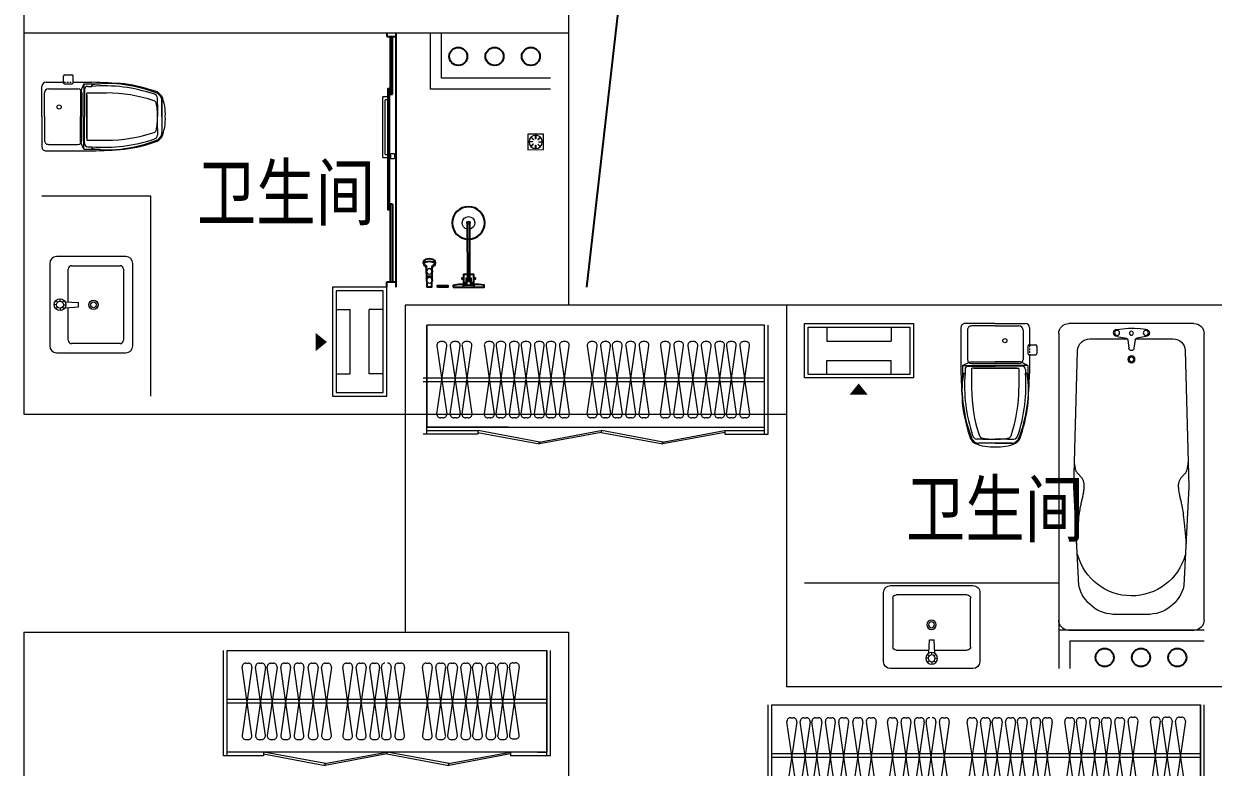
# Model space of a CAD drawing. Extents: x 5637339 to 5691045, y -448727 to -401527.
# Drawn here: x 5661523 to 5668074, y -430934 to -426841 of the extents above; entities that cross this region are included whole.
import ezdxf
from ezdxf.enums import TextEntityAlignment as Align

# ---------------------------------------------------------------- set-up
doc = ezdxf.new("R2010")
doc.units = 0
doc.linetypes.add('DOTE', pattern=[2.42, 2, -0.2, 0.02, -0.2])
doc.layers.get('0').update_dxf_attribs({"linetype": 'CONTINUOUS'})
for name, color, linetype, lineweight in [('Area', 200, 'CONTINUOUS', 9), ('DOTE', 251, 'DOTE', 0), ('PUB_HATCH', 8, 'CONTINUOUS', 9), ('WALL', 255, 'CONTINUOUS', 20), ('五金', 136, 'CONTINUOUS', 9), ('家具', 33, 'CONTINUOUS', 9), ('看线', 27, 'CONTINUOUS', 0)]:
    doc.layers.add(name, color=color, linetype=linetype, lineweight=lineweight)
for name, color, linetype in [('fd', 4, 'CONTINUOUS'), ('PUB_TEXT', 7, 'CONTINUOUS'), ('STAIR', 3, 'CONTINUOUS'), ('WINDOW', 4, 'CONTINUOUS'), ('建筑设备及配件', 6, 'CONTINUOUS')]:
    doc.layers.add(name, color=color, linetype=linetype)
doc.styles.add('DIM_FONT', font='SIMPLEX.shx', dxfattribs={"width": 0.8})
doc.styles.add('黑体', font='SIMHEI.TTF', dxfattribs={"height": 10})

# ---------------------------------------------------------------- blocks, each defined once
blk = doc.blocks.new('A$C37A63D83')
at = {"layer": '家具', "color": 8}
for p, q in [((136.4, 659.7), (322.6, 659.7)), ((229.5, 659.7), (136.4, 659.7)), ((152.1, 636.3), (127.6, 636.3)), ((162, 636.3), (152.1, 636.3)), ((162, 636.3), (229.5, 636.3)), ((297, 636.3), (229.5, 636.3)), ((297, 636.3), (306.9, 636.3)), ((306.9, 636.3), (331.4, 636.3)), ((99, 250.2), (99, 355.5)), ((360, 250.2), (360, 355.5)), ((49.5, 230.4), (49.5, 316.4)), ((54, 279), (54, 280.3)), ((63, 274.5), (58.5, 274.5)), ((63, 252.9), (63, 274.5)), ((396, 252.9), (396, 274.5)), ((396, 274.5), (400.5, 274.5)), ((49.5, 230.4), (229.5, 230.4)), ((49.5, 230.4), (90.9, 211.5)), ((76.5, 36), (76.5, 198)), ((81, 234.9), (229.5, 234.9)), ((90.9, 211.5), (229.5, 211.5)), ((99, 220.5), (229.5, 220.5)), ((229.5, 246.6), (102.6, 246.6)), ((110.7, 246.6), (229.5, 246.6)), ((229.5, 246.6), (356.4, 246.6)), ((348.3, 246.6), (229.5, 246.6)), ((378, 234.9), (229.5, 234.9)), ((409.5, 230.4), (229.5, 230.4)), ((360, 220.5), (229.5, 220.5)), ((368.1, 211.5), (229.5, 211.5)), ((409.5, 230.4), (368.1, 211.5)), ((382.5, 36), (382.5, 198)), ((37.8, 171.9), (42.3, 171.9)), ((40.5, 153.1), (40.5, 161.7)), ((40.5, 137), (40.5, 146.5)), ((49.5, 125.1), (49.5, 164.7)), ((37.8, 117.9), (42.3, 117.9)), ((40.5, 121.2), (40.5, 129.7)), ((229.5, 13.5), (99, 13.5)), ((229.5, 13.5), (360, 13.5))]:
    blk.add_line(p, q, dxfattribs=at)
at = {"layer": '家具'}
for p, q in [((40.5, 170.1), (40.5, 274.5)), ((405, 279), (405, 280.3)), ((409.5, 230.4), (409.5, 316.4)), ((418.5, 22.5), (418.5, 274.5)), ((0, 125.1), (0, 164.7)), ((37.8, 171.9), (7.2, 171.9)), ((37.8, 117.9), (7.2, 117.9)), ((40.5, 22.5), (40.5, 122)), ((229.5, 0), (63, 0)), ((229.5, 0), (396, 0))]:
    blk.add_line(p, q, dxfattribs=at)
at = {"layer": '家具', "color": 8}
blk.add_circle((176.4, 94.5), 11.4, dxfattribs=at)
at = {"layer": '家具'}
for centre, radius, start, end in [((159.1, 596.7), 75.7, 123.74728, 147.26486), ((216.6, 423.2), 256.6, 87.12096, 112.8427), ((242.4, 423.2), 256.6, 67.1573, 92.87904), ((299.9, 596.7), 75.7, 32.73514, 56.25272), ((978.6, 321), 938.6, 160.46268, 171.82378), ((106.7, 630.4), 13.5, 147.26486, 160.46289), ((345.7, 630.4), 13.5, 21.34013, 45.04567), ((352.3, 630.4), 13.5, 19.53711, 32.73514), ((-519.6, 321), 938.7, 8.17733, 19.53711), ((7035.2, 15), 6999.5, 176.39994, 177.87525), ((-6576.2, 15), 6999.5, 2.12475, 3.60006), ((7.2, 164.7), 7.2, 90, 180), ((7.2, 125.1), 7.2, 180, 270), ((63, 22.5), 22.5, 180, 270), ((396, 22.5), 22.5, 270, 0)]:
    blk.add_arc(centre, radius, start, end, dxfattribs=at)
at = {"layer": '家具', "color": 8}
for centre, radius, start, end in [((138, 625.7), 34, 87.42069, 128.06865), ((321, 625.7), 34, 51.93135, 92.57931), ((823.8, 352.9), 776.2, 158.65987, 172.47632), ((941.9, 340.4), 881.4, 161.70587, 184.28974), ((933.3, 352.9), 834.3, 161.50274, 179.81806), ((113.3, 630.4), 13.5, 134.95433, 158.65987), ((347, 396.4), 344.2, 131.92233, 134.95433), ((129.6, 611.1), 25.3, 94.61237, 166.25294), ((159.2, 611.8), 18, 109.18125, 161.50274), ((214.4, 386.4), 250, 86.59247, 104.15157), ((244.6, 386.4), 250, 75.84843, 93.40753), ((299.8, 611.8), 18, 18.49726, 70.81875), ((-474.3, 352.9), 834.3, 0.18194, 18.49726), ((329.4, 611.1), 25.3, 13.74706, 85.38763), ((112, 396.4), 344.2, 45.04567, 48.07767), ((-482.9, 340.4), 881.4, 355.71026, 18.29413), ((-364.8, 352.9), 776.2, 7.52368, 21.34013), ((545.5, 366.9), 499.1, 169.88512, 189.98228), ((-86.5, 366.9), 499.1, 350.01772, 10.11488), ((58.5, 279), 4.5, 180, 270), ((400.5, 279), 4.5, 270, 0), ((81, 252.9), 18, 180, 270), ((99, 198), 22.5, 90, 180), ((102.6, 250.2), 3.6, 180, 270), ((356.4, 250.2), 3.6, 270, 0), ((360, 198), 22.5, 0, 90), ((378, 252.9), 18, 270, 0), ((42.3, 164.7), 7.2, 0, 90), ((42.3, 125.1), 7.2, 270, 0), ((99, 36), 22.5, 180, 270), ((360, 36), 22.5, 270, 0)]:
    blk.add_arc(centre, radius, start, end, dxfattribs=at)
blk = doc.blocks.new('A$C6EA5130D')
at = {"layer": '五金', "lineweight": -3}
for p, q in [((84.5, 353.4), (84.5, 30)), ((94.5, 30), (94.5, 353.4)), ((290.5, 38.3), (290.5, 113.1)), ((320.5, 38.3), (320.5, 113.1)), ((68, 25), (68, 15)), ((111, 25), (111, 15)), ((320.5, 60.3), (290.5, 60.3))]:
    blk.add_line(p, q, dxfattribs=at)
at = {"layer": '五金', "color": 8}
for p, q in [((74.5, 22), (74.5, 15)), ((104.5, 25), (104.5, 15))]:
    blk.add_line(p, q, dxfattribs=at)
at = {"layer": '五金', "lineweight": -3}
for points in [[(74.5, 25), (61.5, 25), (61.5, 70), (84.5, 70)], [(94.5, 70), (117.5, 70), (117.5, 25), (104.5, 25)], [(174.5, 0), (4.5, 0), (4.5, 10), (34.3, 15), (79.5, 15)], [(61.5, 45.5), (51.5, 45.5), (51.5, 49.5), (61.5, 49.5)], [(99.5, 15), (144.8, 15), (174.5, 10), (174.5, 0)], [(117.5, 49.5), (127.5, 49.5), (127.5, 45.5), (117.5, 45.5)], [(293.8, 28.9), (293.8, 0), (317.2, 0), (317.2, 28.9)]]:
    blk.add_lwpolyline(points, dxfattribs=at)
for points in [[(58.5, 0), (58.5, 10), (120.5, 10), (120.5, 0)], [(260.5, 0), (260.5, 10), (204.5, 10), (204.5, 0)]]:
    blk.add_lwpolyline(points, close=True, dxfattribs=at)
at = {"layer": '五金', "color": 8}
for points in [[(79.5, 22), (74.5, 22), (74.5, 50), (84.5, 50)], [(94.5, 50), (104.5, 50), (104.5, 22), (99.5, 22)]]:
    blk.add_lwpolyline(points, dxfattribs=at)
blk.add_lwpolyline([(79.5, 10), (79.5, 30), (99.5, 30), (99.5, 10)], close=True, dxfattribs=at)
at = {"layer": '五金', "lineweight": -3}
blk.add_circle((89.5, 353.4), 89.5, dxfattribs=at)
at = {"layer": '五金', "color": 8}
for centre, radius in [((89.5, 353.4), 5), ((305.5, 87.3), 15), ((305.5, 38.3), 15)]:
    blk.add_circle(centre, radius, dxfattribs=at)
for centre, radius, start, end in [((89.5, 353.4), 35, 278.21321, 261.78679), ((89.5, 353.4), 9, 303.74899, 236.25101), ((305.5, 87.3), 17, 331.92751, 208.07249), ((305.5, 38.3), 17, 151.92751, 226.66408), ((305.5, 38.3), 17, 313.33592, 28.07249)]:
    blk.add_arc(centre, radius, start, end, dxfattribs=at)
at = {"layer": '五金', "lineweight": -3}
for centre, start, end in [((273.9, 107.2), 19.67326, 73.58193), ((337.1, 107.2), 106.41807, 160.32674)]:
    blk.add_arc(centre, 17.7, start, end, dxfattribs=at)
at = {"layer": '五金', "lineweight": -3, "extrusion": (0, 0, -1)}
for centre, major_axis, ratio, start_param, end_param in [((305.5, 135.8), (33.6, 0), 0.612909, 2.761972, 6.662806), ((305.5, 126.3), (-31.4, 0), 0.47884, -1.072899, 4.214492)]:
    blk.add_ellipse(centre, major_axis=major_axis, ratio=ratio, start_param=start_param, end_param=end_param, dxfattribs=at)
blk = doc.blocks.new('A$C56722DB7')
at = {"layer": '五金'}
blk.add_lwpolyline([(85.8, 85.8), (85.8, 0), (0, 0), (0, 85.8)], close=True, dxfattribs=at)
at = {"layer": '五金', "color": 8}
for points in [[(19.8, 66.5), (18.7, 65.3), (29.7, 54.3), (30.9, 55.5)], [(43.3, 75.9), (41.6, 75.9), (41.6, 60.3), (43.3, 60.3)], [(66.5, 66), (65.3, 67.2), (54.3, 56.1), (55.5, 55)], [(9.9, 43.3), (9.9, 41.6), (25.5, 41.6), (25.5, 43.3)], [(19.3, 19.8), (20.5, 18.7), (31.5, 29.7), (30.3, 30.9)], [(42.5, 9.9), (44.2, 9.9), (44.2, 25.5), (42.5, 25.5)], [(66, 19.3), (67.2, 20.5), (56.1, 31.5), (55, 30.3)], [(75.9, 42.5), (75.9, 44.2), (60.3, 44.2), (60.3, 42.5)]]:
    blk.add_lwpolyline(points, close=True, dxfattribs=at)
blk.add_circle((42.9, 42.9), 36.6, dxfattribs=at)
blk = doc.blocks.new('dfdsf')
at = {"layer": '家具'}
for p, q in [((-5626.5, -27307.3), (-6080.7, -27307.3)), ((-6118.8, -27345.4), (-6118.8, -27726.4)), ((-5588.4, -27726.4), (-5588.4, -27345.4)), ((-6080.7, -27764.5), (-5626.5, -27764.5))]:
    blk.add_line(p, q, dxfattribs=at)
at = {"layer": '家具', "color": 8}
for p, q in [((-5872.4, -27364), (-5885.9, -27364)), ((-5866.9, -27350.6), (-5876.4, -27341.1)), ((-5866.7, -27377.4), (-5876.1, -27387.1)), ((-5853.6, -27345.2), (-5853.6, -27331.7)), ((-5831.1, -27340.8), (-5840.5, -27350.5)), ((-5830.8, -27386.8), (-5840.3, -27377.3)), ((-5834.8, -27364), (-5821.3, -27364)), ((-6068, -27694.7), (-6068, -27428)), ((-6049, -27408.9), (-5869.2, -27408.9)), ((-5870.1, -27391.7), (-5866.3, -27465.6)), ((-5853.6, -27382.8), (-5853.6, -27396.2)), ((-5837.1, -27391.7), (-5840.9, -27465.6)), ((-5838, -27408.9), (-5658.2, -27408.9)), ((-5639.2, -27428), (-5639.2, -27694.7)), ((-5866.3, -27465.6), (-5840.9, -27465.6)), ((-5658.2, -27713.7), (-6049, -27713.7))]:
    blk.add_line(p, q, dxfattribs=at)
for centre, radius in [((-5853.6, -27364), 32.3), ((-5853.6, -27364), 18.8), ((-5854.6, -27548.6), 25.4), ((-5854.6, -27548.6), 16)]:
    blk.add_circle(centre, radius, dxfattribs=at)
at = {"layer": '家具'}
for centre, start, end in [((-6080.7, -27345.4), 90, 180), ((-5626.5, -27345.4), 0, 90), ((-6080.7, -27726.4), 180, 270), ((-5626.5, -27726.4), 270, 0)]:
    blk.add_arc(centre, 38.1, start, end, dxfattribs=at)
at = {"layer": '家具', "color": 8}
for centre, start, end in [((-6049, -27428), 90, 180), ((-5658.2, -27428), 0, 90), ((-6049, -27694.7), 180, 270), ((-5658.2, -27694.7), 270, 0)]:
    blk.add_arc(centre, 19.1, start, end, dxfattribs=at)
blk = doc.blocks.new('$plan$00000489')
for p, q in [((-1470, 360), (-50, 360)), ((-1520, -310), (-1520, 310)), ((0, 310), (0, -310)), ((-64.3, 71.3), (-72.4, 26.6)), ((-29.2, 71.3), (-25.1, 29.7)), ((-80.8, 18.5), (-121.9, 12.5)), ((-80.8, -18.5), (-121.9, -12.5)), ((-64.3, -71.3), (-72.4, -26.6)), ((-29.2, -71.3), (-25.1, -29.7)), ((-50, -360), (-1470, -360))]:
    blk.add_line(p, q)
blk.add_lwpolyline([(-76.8, 81.3), (-76.8, 206.7, 0.398606), (-133.6, 266.6), (-809.9, 285), (-1298.7, 260.5, 0.354414), (-1441.4, 75.7), (-1441.4, -75.7, 0.354414), (-1298.7, -260.5), (-809.9, -285), (-133.6, -266.6, 0.398606), (-76.8, -206.7), (-76.8, -20)], format="xyb")
at = {"lineweight": 13}
for points in [[(-1090.4, 272.8), (-1073.6, 271.3), (-1056.5, 269.7), (-1039.1, 268), (-1022, 266.4), (-1005.3, 264.7), (-989.3, 263.1), (-974.5, 261.5), (-961, 260), (-949, 258.6), (-938.5, 257.3), (-929.4, 256), (-921.3, 254.7), (-914.1, 253.5), (-907.7, 252.3), (-901.8, 251.1), (-896.3, 249.9), (-891, 248.7), (-885.8, 247.5), (-880.7, 246.2), (-875.7, 245), (-870.6, 243.8), (-865.5, 242.6), (-860.3, 241.4), (-854.9, 240.3), (-849.3, 239.2), (-843.7, 238.1), (-837.9, 237.1), (-832.1, 236.3), (-826.5, 235.5), (-820.9, 234.9), (-815.6, 234.4), (-810.5, 234), (-805.8, 233.9), (-801.3, 233.9), (-797.2, 234.1), (-793.3, 234.6), (-789.6, 235.2), (-786, 235.9), (-782.7, 236.9), (-779.4, 238.1), (-776.2, 239.5), (-773.1, 241.1), (-770.1, 242.8), (-767.2, 244.6), (-764.4, 246.6), (-761.7, 248.6), (-759.1, 250.8), (-756.7, 252.9), (-754.3, 255.1), (-752.1, 257.3), (-749.9, 259.4), (-747.8, 261.5), (-745.7, 263.5), (-743.6, 265.5), (-741.6, 267.3), (-739.5, 269), (-737.4, 270.5), (-735.1, 271.9), (-732.7, 273.2), (-729.9, 274.3), (-726.8, 275.4), (-723.2, 276.4), (-719.1, 277.4), (-714.3, 278.3), (-708.9, 279.2), (-702.9, 280.1), (-696.5, 281), (-689.9, 281.9), (-683.2, 282.7)], [(-1090.4, -272.8), (-1073.6, -271.3), (-1056.5, -269.7), (-1039.1, -268), (-1022, -266.4), (-1005.3, -264.7), (-989.3, -263.1), (-974.5, -261.5), (-961, -260), (-949, -258.6), (-938.5, -257.3), (-929.4, -256), (-921.3, -254.7), (-914.1, -253.5), (-907.7, -252.3), (-901.8, -251.1), (-896.3, -249.9), (-891, -248.7), (-885.8, -247.5), (-880.7, -246.2), (-875.7, -245), (-870.6, -243.8), (-865.5, -242.6), (-860.3, -241.4), (-854.9, -240.3), (-849.3, -239.2), (-843.7, -238.1), (-837.9, -237.1), (-832.1, -236.3), (-826.5, -235.5), (-820.9, -234.9), (-815.6, -234.4), (-810.5, -234), (-805.8, -233.9), (-801.3, -233.9), (-797.2, -234.1), (-793.3, -234.6), (-789.6, -235.2), (-786, -235.9), (-782.7, -236.9), (-779.4, -238.1), (-776.2, -239.5), (-773.1, -241.1), (-770.1, -242.8), (-767.2, -244.6), (-764.4, -246.6), (-761.7, -248.6), (-759.1, -250.8), (-756.7, -252.9), (-754.3, -255.1), (-752.1, -257.3), (-749.9, -259.4), (-747.8, -261.5), (-745.7, -263.5), (-743.6, -265.5), (-741.6, -267.3), (-739.5, -269), (-737.4, -270.5), (-735.1, -271.9), (-732.7, -273.2), (-729.9, -274.3), (-726.8, -275.4), (-723.2, -276.4), (-719.1, -277.4), (-714.3, -278.3), (-708.9, -279.2), (-702.9, -280.1), (-696.5, -281), (-689.9, -281.9), (-685.5, -282.4)]]:
    blk.add_lwpolyline(points, dxfattribs=at)
blk.add_lwpolyline([(-76.8, 20), (-76.8, 81.3)])
for centre, radius in [((-46.8, 71.3), 12.6), ((-177.7, 0), 17.6), ((-46.8, -71.3), 12.6)]:
    blk.add_circle(centre, radius, dxfattribs=at)
for centre, radius in [((-177.7, 0), 11.6), ((-48.3, 0), 9.88)]:
    blk.add_circle(centre, radius)
for centre, radius, start, end in [((-1470, 310), 50, 90, 180), ((-50, 310), 50, 0, 90), ((-46.8, 71.3), 17.6, 360, 180), ((-121.9, 0), 12.5, 90, 270), ((-82.2, 28.3), 10, 278.24716, 349.78585), ((-323.6, 0), 300, 354.32287, 5.67713), ((-82.2, -28.3), 10, 10.21415, 81.75284), ((-46.8, -71.3), 17.6, 180, 0), ((-1470, -310), 50, 180, 270), ((-50, -310), 50, 270, 0)]:
    blk.add_arc(centre, radius, start, end)
blk.add_arc((-1073.2, 0.3), 276.3, 105.63845, 254.96294, dxfattribs=at)
blk = doc.blocks.new('A$C0032228E')
at = {"layer": 'fd'}
blk.add_lwpolyline([(302.1, 0, 100, 0, 0), (302.1, 62, 0, 0, 0)], format="xyseb", dxfattribs=at)
at = {"layer": '家具'}
for p, q in [((123.3, 372.3), (123.3, 295.3)), ((476.7, 372.3), (476.7, 295.3)), ((476.7, 295.3), (123.3, 295.3)), ((476.7, 189.3), (123.3, 189.3)), ((123.3, 112.3), (123.3, 189.3)), ((476.7, 112.3), (476.7, 189.3))]:
    blk.add_line(p, q, dxfattribs=at)
for points in [[(600, 392.3), (0, 392.3), (0, 92.3), (600, 92.3)], [(580, 372.3), (20, 372.3), (20, 112.3), (580, 112.3)]]:
    blk.add_lwpolyline(points, close=True, dxfattribs=at)
blk = doc.blocks.new('ee222')
at = {"layer": 'PUB_HATCH'}
for p, q in [((-387775.5, -702452.5), (-387761.2, -702452.5)), ((-387701.9, -702452.5), (-387687.6, -702452.5)), ((-387637.5, -702452.5), (-387623.2, -702452.5)), ((-387563.1, -702452.5), (-387548.8, -702452.5)), ((-387489.5, -702452.5), (-387475.2, -702452.5)), ((-387411.7, -702452.5), (-387397.4, -702452.5)), ((-387338.1, -702452.5), (-387323.8, -702452.5)), ((-387221.3, -702452.5), (-387206.9, -702452.5)), ((-387146.9, -702452.5), (-387132.6, -702452.5)), ((-387073.3, -702452.5), (-387059, -702452.5)), ((-386935.3, -702452.5), (-386921, -702452.5)), ((-386782.5, -702452.5), (-386768.2, -702452.5)), ((-386708.9, -702452.5), (-386694.6, -702452.5)), ((-386644.5, -702452.5), (-386630.2, -702452.5)), ((-386570.9, -702452.5), (-386556.6, -702452.5)), ((-386506.5, -702452.5), (-386492.2, -702452.5)), ((-386432.9, -702452.5), (-386418.6, -702452.5)), ((-386368.5, -702452.5), (-386354.2, -702452.5)), ((-386245.5, -702452.5), (-386231.2, -702452.5)), ((-386181.1, -702452.5), (-386166.8, -702452.5)), ((-386107.5, -702452.5), (-386093.2, -702452.5)), ((-386043.1, -702452.5), (-386028.8, -702452.5)), ((-385969.5, -702452.5), (-385955.2, -702452.5)), ((-385896.1, -702449.9), (-385881.8, -702449.9)), ((-385773.1, -702449.8), (-385758.8, -702449.8)), ((-385708.7, -702449.8), (-385694.4, -702449.8)), ((-385635.1, -702449.8), (-385620.8, -702449.8)), ((-387741.3, -702475.2), (-387795.3, -702849.9)), ((-387741.3, -702849.9), (-387795.3, -702475.2)), ((-387667.8, -702475.2), (-387721.7, -702849.9)), ((-387667.8, -702849.9), (-387721.7, -702475.2)), ((-387603.4, -702475.2), (-387657.3, -702849.9)), ((-387603.4, -702849.9), (-387657.3, -702475.2)), ((-387529, -702475.2), (-387583, -702849.9)), ((-387529, -702849.9), (-387583, -702475.2)), ((-387455.4, -702475.2), (-387509.4, -702849.9)), ((-387455.4, -702849.9), (-387509.4, -702475.2)), ((-387377.5, -702475.2), (-387431.5, -702849.9)), ((-387377.5, -702849.9), (-387431.5, -702475.2)), ((-387303.9, -702475.2), (-387357.9, -702849.9)), ((-387303.9, -702849.9), (-387357.9, -702475.2)), ((-387187.1, -702475.2), (-387241.1, -702849.9)), ((-387187.1, -702849.9), (-387241.1, -702475.2)), ((-387112.8, -702475.2), (-387166.7, -702849.9)), ((-387112.8, -702849.9), (-387166.7, -702475.2)), ((-387039.2, -702475.2), (-387093.1, -702849.9)), ((-387039.2, -702849.9), (-387093.1, -702475.2)), ((-386974.8, -702475.2), (-387028.7, -702849.9)), ((-386974.8, -702849.9), (-387028.7, -702475.2)), ((-386901.2, -702475.2), (-386955.2, -702849.9)), ((-386901.2, -702849.9), (-386955.2, -702475.2)), ((-386748.3, -702475.2), (-386802.3, -702849.9)), ((-386748.3, -702849.9), (-386802.3, -702475.2)), ((-386674.7, -702475.2), (-386728.7, -702849.9)), ((-386674.7, -702849.9), (-386728.7, -702475.2)), ((-386610.4, -702475.2), (-386664.3, -702849.9)), ((-386610.4, -702849.9), (-386664.3, -702475.2)), ((-386536.8, -702475.2), (-386590.7, -702849.9)), ((-386536.8, -702849.9), (-386590.7, -702475.2)), ((-386472.4, -702475.2), (-386526.3, -702849.9)), ((-386472.4, -702849.9), (-386526.3, -702475.2)), ((-386398.8, -702475.2), (-386452.7, -702849.9)), ((-386398.8, -702849.9), (-386452.7, -702475.2)), ((-386334.4, -702475.2), (-386388.3, -702849.9)), ((-386334.4, -702849.9), (-386388.3, -702475.2)), ((-386211.4, -702475.2), (-386265.3, -702849.9)), ((-386211.4, -702849.9), (-386265.3, -702475.2)), ((-386147, -702475.2), (-386200.9, -702849.9)), ((-386147, -702849.9), (-386200.9, -702475.2)), ((-386073.4, -702475.2), (-386127.4, -702849.9)), ((-386073.4, -702849.9), (-386127.4, -702475.2)), ((-386009, -702475.2), (-386063, -702849.9)), ((-386009, -702849.9), (-386063, -702475.2)), ((-385935.4, -702475.2), (-385989.4, -702849.9)), ((-385935.4, -702849.9), (-385989.4, -702475.2)), ((-385862, -702472.5), (-385916, -702847.2)), ((-385862, -702847.2), (-385916, -702472.5)), ((-385739, -702472.4), (-385792.9, -702847.1)), ((-385739, -702847.1), (-385792.9, -702472.4)), ((-385674.6, -702472.4), (-385728.6, -702847.1)), ((-385674.6, -702847.1), (-385728.6, -702472.4)), ((-385601, -702472.4), (-385655, -702847.1)), ((-385601, -702847.1), (-385655, -702472.4)), ((-385518.1, -702652.5), (-387878.1, -702652.5)), ((-385518.1, -702672.5), (-387878.1, -702672.5)), ((-387775.5, -702872.5), (-387761.2, -702872.5)), ((-387701.9, -702872.5), (-387687.6, -702872.5)), ((-387637.5, -702872.5), (-387623.2, -702872.5)), ((-387563.1, -702872.5), (-387548.8, -702872.5)), ((-387489.5, -702872.5), (-387475.2, -702872.5)), ((-387411.7, -702872.5), (-387397.4, -702872.5)), ((-387338.1, -702872.5), (-387323.8, -702872.5)), ((-387221.3, -702872.5), (-387206.9, -702872.5)), ((-387146.9, -702872.5), (-387132.6, -702872.5)), ((-387073.3, -702872.5), (-387059, -702872.5)), ((-387008.9, -702872.5), (-386994.6, -702872.5)), ((-386935.3, -702872.5), (-386921, -702872.5)), ((-386782.5, -702872.5), (-386768.2, -702872.5)), ((-386708.9, -702872.5), (-386694.6, -702872.5)), ((-386644.5, -702872.5), (-386630.2, -702872.5)), ((-386570.9, -702872.5), (-386556.6, -702872.5)), ((-386506.5, -702872.5), (-386492.2, -702872.5)), ((-386432.9, -702872.5), (-386418.6, -702872.5)), ((-386368.5, -702872.5), (-386354.2, -702872.5)), ((-386245.5, -702872.5), (-386231.2, -702872.5)), ((-386181.1, -702872.5), (-386166.8, -702872.5)), ((-386107.5, -702872.5), (-386093.2, -702872.5)), ((-386043.1, -702872.5), (-386028.8, -702872.5)), ((-385969.5, -702872.5), (-385955.2, -702872.5)), ((-385896.1, -702869.9), (-385881.8, -702869.9)), ((-385773.1, -702869.8), (-385758.8, -702869.8)), ((-385708.7, -702869.8), (-385694.4, -702869.8)), ((-385635.1, -702869.8), (-385620.8, -702869.8))]:
    blk.add_line(p, q, dxfattribs=at)
for centre, start, end in [((-387775.5, -702472.5), 90, 187.59464), ((-387761.2, -702472.5), 352.40536, 90), ((-387701.9, -702472.5), 90, 187.59464), ((-387687.6, -702472.5), 352.40536, 90), ((-387637.5, -702472.5), 90, 187.59464), ((-387623.2, -702472.5), 352.40536, 90), ((-387563.1, -702472.5), 90, 187.59464), ((-387548.8, -702472.5), 352.40536, 90), ((-387489.5, -702472.5), 90, 187.59464), ((-387475.2, -702472.5), 352.40536, 90), ((-387411.7, -702472.5), 90, 187.59464), ((-387397.4, -702472.5), 352.40536, 90), ((-387338.1, -702472.5), 90, 187.59464), ((-387323.8, -702472.5), 352.40536, 90), ((-387221.3, -702472.5), 90, 187.59464), ((-387206.9, -702472.5), 352.40536, 90), ((-387146.9, -702472.5), 90, 187.59464), ((-387132.6, -702472.5), 352.40536, 90), ((-387073.3, -702472.5), 90, 187.59464), ((-387059, -702472.5), 352.40536, 90), ((-387008.9, -702472.5), 90, 187.59464), ((-386994.6, -702472.5), 352.40536, 90), ((-386935.3, -702472.5), 90, 187.59464), ((-386921, -702472.5), 352.40536, 90), ((-386782.5, -702472.5), 90, 187.59464), ((-386768.2, -702472.5), 352.40536, 90), ((-386708.9, -702472.5), 90, 187.59464), ((-386694.6, -702472.5), 352.40536, 90), ((-386644.5, -702472.5), 90, 187.59464), ((-386630.2, -702472.5), 352.40536, 90), ((-386570.9, -702472.5), 90, 187.59464), ((-386556.6, -702472.5), 352.40536, 90), ((-386506.5, -702472.5), 90, 187.59464), ((-386492.2, -702472.5), 352.40536, 90), ((-386432.9, -702472.5), 90, 187.59464), ((-386418.6, -702472.5), 352.40536, 90), ((-386368.5, -702472.5), 90, 187.59464), ((-386354.2, -702472.5), 352.40536, 90), ((-386245.5, -702472.5), 90, 187.59464), ((-386231.2, -702472.5), 352.40536, 90), ((-386181.1, -702472.5), 90, 187.59464), ((-386166.8, -702472.5), 352.40536, 90), ((-386107.5, -702472.5), 90, 187.59464), ((-386093.2, -702472.5), 352.40536, 90), ((-386043.1, -702472.5), 90, 187.59464), ((-386028.8, -702472.5), 352.40536, 90), ((-385969.5, -702472.5), 90, 187.59464), ((-385955.2, -702472.5), 352.40536, 90), ((-385896.1, -702469.9), 90, 187.59464), ((-385881.8, -702469.9), 352.40536, 90), ((-385773.1, -702469.8), 90, 187.59464), ((-385758.8, -702469.8), 352.40536, 90), ((-385708.7, -702469.8), 90, 187.59464), ((-385694.4, -702469.8), 352.40536, 90), ((-385635.1, -702469.8), 90, 187.59464), ((-385620.8, -702469.8), 352.40536, 90), ((-387775.5, -702852.5), 172.40536, 270), ((-387761.2, -702852.5), 270, 7.59464), ((-387701.9, -702852.5), 172.40536, 270), ((-387687.6, -702852.5), 270, 7.59464), ((-387637.5, -702852.5), 172.40536, 270), ((-387623.2, -702852.5), 270, 7.59464), ((-387563.1, -702852.5), 172.40536, 270), ((-387548.8, -702852.5), 270, 7.59464), ((-387489.5, -702852.5), 172.40536, 270), ((-387475.2, -702852.5), 270, 7.59464), ((-387411.7, -702852.5), 172.40536, 270), ((-387397.4, -702852.5), 270, 7.59464), ((-387338.1, -702852.5), 172.40536, 270), ((-387323.8, -702852.5), 270, 7.59464), ((-387221.3, -702852.5), 172.40536, 270), ((-387206.9, -702852.5), 270, 7.59464), ((-387146.9, -702852.5), 172.40536, 270), ((-387132.6, -702852.5), 270, 7.59464), ((-387073.3, -702852.5), 172.40536, 270), ((-387059, -702852.5), 270, 7.59464), ((-387008.9, -702852.5), 172.40536, 270), ((-386994.6, -702852.5), 270, 7.59464), ((-386935.3, -702852.5), 172.40536, 270), ((-386921, -702852.5), 270, 7.59464), ((-386782.5, -702852.5), 172.40536, 270), ((-386768.2, -702852.5), 270, 7.59464), ((-386708.9, -702852.5), 172.40536, 270), ((-386694.6, -702852.5), 270, 7.59464), ((-386644.5, -702852.5), 172.40536, 270), ((-386630.2, -702852.5), 270, 7.59464), ((-386570.9, -702852.5), 172.40536, 270), ((-386556.6, -702852.5), 270, 7.59464), ((-386506.5, -702852.5), 172.40536, 270), ((-386492.2, -702852.5), 270, 7.59464), ((-386432.9, -702852.5), 172.40536, 270), ((-386418.6, -702852.5), 270, 7.59464), ((-386368.5, -702852.5), 172.40536, 270), ((-386354.2, -702852.5), 270, 7.59464), ((-386245.5, -702852.5), 172.40536, 270), ((-386231.2, -702852.5), 270, 7.59464), ((-386181.1, -702852.5), 172.40536, 270), ((-386166.8, -702852.5), 270, 7.59464), ((-386107.5, -702852.5), 172.40536, 270), ((-386093.2, -702852.5), 270, 7.59464), ((-386043.1, -702852.5), 172.40536, 270), ((-386028.8, -702852.5), 270, 7.59464), ((-385969.5, -702852.5), 172.40536, 270), ((-385955.2, -702852.5), 270, 7.59464), ((-385896.1, -702849.9), 172.40536, 270), ((-385881.8, -702849.9), 270, 7.59464), ((-385773.1, -702849.8), 172.40536, 270), ((-385758.8, -702849.8), 270, 7.59464), ((-385708.7, -702849.8), 172.40536, 270), ((-385694.4, -702849.8), 270, 7.59464), ((-385635.1, -702849.8), 172.40536, 270), ((-385620.8, -702849.8), 270, 7.59464)]:
    blk.add_arc(centre, 20, start, end, dxfattribs=at)
at = {"layer": '家具'}
for p, q in [((-387898.1, -702962.5), (-387898.1, -702382.5)), ((-387878.1, -702962.5), (-387878.1, -702382.5)), ((-385518.1, -702962.5), (-385518.1, -702382.5)), ((-385498.1, -702962.5), (-385498.1, -702382.5)), ((-387878.1, -702962.5), (-387898.1, -702962.5)), ((-387528.1, -702942.5), (-387878.1, -702942.5)), ((-387728.1, -702962.5), (-387878.1, -702962.5)), ((-387728.1, -702942.5), (-387728.1, -702962.5)), ((-386168.1, -702942.5), (-385518.1, -702942.5)), ((-385688.1, -702942.5), (-385688.1, -702962.5)), ((-385688.1, -702962.5), (-385518.1, -702962.5)), ((-385498.1, -702962.5), (-385518.1, -702962.5))]:
    blk.add_line(p, q, dxfattribs=at)
for points in [[(-385518.1, -702942.5), (-387878.1, -702942.5), (-387878.1, -702382.5), (-385518.1, -702382.5)], [(-387728.1, -702952.4), (-387388.1, -703015.5), (-387386.2, -703005.6), (-387726.2, -702942.5)], [(-387048.1, -702952.4), (-387388.1, -703015.5), (-387389.9, -703005.6), (-387049.9, -702942.5)], [(-387048.1, -702952.4), (-386708.1, -703015.5), (-386706.2, -703005.6), (-387046.2, -702942.5)], [(-386368.1, -702952.4), (-386708.1, -703015.5), (-386709.9, -703005.6), (-386369.9, -702942.5)], [(-386368.1, -702952.4), (-386028.1, -703015.5), (-386026.2, -703005.6), (-386366.2, -702942.5)], [(-385688.1, -702952.4), (-386028.1, -703015.5), (-386029.9, -703005.6), (-385689.9, -702942.5)]]:
    blk.add_lwpolyline(points, close=True, dxfattribs=at)
at = {"layer": 'PUB_HATCH', "style": 'DIM_FONT', "width": 0.7, "flags": 9}
for tag in ['YSIZE', 'XSIZE']:
    blk.add_attdef(tag, (-387769.7, -702677.5), '', height=0.5, dxfattribs=at)

msp = doc.modelspace()

# ---------------------------------------------------------------- linework, layer by layer
at = {"layer": 'DOTE'}
for p, q in [((5664523.4, -422690.9), (5664523.4, -428390.9)), ((5661523.4, -424190.9), (5661523.4, -428990.9)), ((5661523.4, -426890.9), (5664523.4, -426890.9)), ((5663623.4, -428390.9), (5663623.4, -430190.9)), ((5672623.4, -428390.9), (5663623.4, -428390.9)), ((5665723.4, -428390.9), (5665723.4, -430490.9)), ((5661523.4, -428990.9), (5665723.4, -428990.9)), ((5661523.4, -430190.9), (5664523.4, -430190.9)), ((5661523.4, -430190.9), (5661523.4, -436290.9)), ((5664523.4, -430190.9), (5664523.4, -436290.9)), ((5670523.4, -430490.9), (5665723.4, -430490.9))]:
    msp.add_line(p, q, dxfattribs=at)
at = {"layer": 'PUB_HATCH'}
for p, q in [((5663798.8, -428613.4), (5663852.7, -428988.1)), ((5663798.8, -428988.1), (5663852.7, -428613.4)), ((5663832.9, -428590.8), (5663818.6, -428590.8)), ((5663872.4, -428613.4), (5663926.3, -428988.1)), ((5663872.4, -428988.1), (5663926.3, -428613.4)), ((5663906.5, -428590.8), (5663892.2, -428590.8)), ((5663936.8, -428613.4), (5663990.7, -428988.1)), ((5663936.8, -428988.1), (5663990.7, -428613.4)), ((5663970.9, -428590.8), (5663956.6, -428590.8)), ((5664059.8, -428613.4), (5664113.7, -428988.1)), ((5664059.8, -428988.1), (5664113.7, -428613.4)), ((5664093.9, -428590.8), (5664079.6, -428590.8)), ((5664124.2, -428613.4), (5664178.1, -428988.1)), ((5664124.2, -428988.1), (5664178.1, -428613.4)), ((5664158.3, -428590.8), (5664144, -428590.8)), ((5664197.7, -428613.4), (5664251.7, -428988.1)), ((5664197.7, -428988.1), (5664251.7, -428613.4)), ((5664231.9, -428590.8), (5664217.6, -428590.8)), ((5664262.1, -428613.4), (5664316.1, -428988.1)), ((5664262.1, -428988.1), (5664316.1, -428613.4)), ((5664296.3, -428590.8), (5664282, -428590.8)), ((5664335.7, -428613.4), (5664389.7, -428988.1)), ((5664335.7, -428988.1), (5664389.7, -428613.4)), ((5664369.9, -428590.8), (5664355.6, -428590.8)), ((5664400.1, -428613.4), (5664454.1, -428988.1)), ((5664400.1, -428988.1), (5664454.1, -428613.4)), ((5664434.3, -428590.8), (5664419.9, -428590.8)), ((5664473.7, -428613.4), (5664527.7, -428988.1)), ((5664473.7, -428988.1), (5664527.7, -428613.4)), ((5664507.9, -428590.8), (5664493.5, -428590.8)), ((5664626.6, -428613.4), (5664680.5, -428988.1)), ((5664626.6, -428988.1), (5664680.5, -428613.4)), ((5664660.7, -428590.8), (5664646.4, -428590.8)), ((5664700.2, -428613.4), (5664754.1, -428988.1)), ((5664700.2, -428988.1), (5664754.1, -428613.4)), ((5664734.3, -428590.8), (5664720, -428590.8)), ((5664764.6, -428613.4), (5664818.5, -428988.1)), ((5664764.6, -428988.1), (5664818.5, -428613.4)), ((5664798.7, -428590.8), (5664784.4, -428590.8)), ((5664838.1, -428613.4), (5664892.1, -428988.1)), ((5664838.1, -428988.1), (5664892.1, -428613.4)), ((5664872.3, -428590.8), (5664858, -428590.8)), ((5664912.5, -428613.4), (5664966.5, -428988.1)), ((5664912.5, -428988.1), (5664966.5, -428613.4)), ((5664946.6, -428590.8), (5664932.3, -428590.8)), ((5665029.3, -428613.4), (5665083.3, -428988.1)), ((5665029.3, -428988.1), (5665083.3, -428613.4)), ((5665063.5, -428590.8), (5665049.1, -428590.8)), ((5665102.9, -428613.4), (5665156.9, -428988.1)), ((5665102.9, -428988.1), (5665156.9, -428613.4)), ((5665137, -428590.8), (5665122.7, -428590.8)), ((5665180.8, -428613.4), (5665234.8, -428988.1)), ((5665180.8, -428988.1), (5665234.8, -428613.4)), ((5665214.9, -428590.8), (5665200.6, -428590.8)), ((5665254.4, -428613.4), (5665308.3, -428988.1)), ((5665254.4, -428988.1), (5665308.3, -428613.4)), ((5665288.5, -428590.8), (5665274.2, -428590.8)), ((5665328.7, -428613.4), (5665382.7, -428988.1)), ((5665328.7, -428988.1), (5665382.7, -428613.4)), ((5665362.9, -428590.8), (5665348.6, -428590.8)), ((5665393.1, -428613.4), (5665447.1, -428988.1)), ((5665393.1, -428988.1), (5665447.1, -428613.4)), ((5665427.3, -428590.8), (5665413, -428590.8)), ((5665466.7, -428613.4), (5665520.7, -428988.1)), ((5665466.7, -428988.1), (5665520.7, -428613.4)), ((5665500.9, -428590.8), (5665486.5, -428590.8)), ((5663723.4, -428790.8), (5665603.4, -428790.8)), ((5663723.4, -428810.8), (5665603.4, -428810.8)), ((5663832.9, -429010.8), (5663818.6, -429010.8)), ((5663906.5, -429010.8), (5663892.2, -429010.8)), ((5663970.9, -429010.8), (5663956.6, -429010.8)), ((5664093.9, -429010.8), (5664079.6, -429010.8)), ((5664158.3, -429010.8), (5664144, -429010.8)), ((5664231.9, -429010.8), (5664217.6, -429010.8)), ((5664296.3, -429010.8), (5664282, -429010.8)), ((5664369.9, -429010.8), (5664355.6, -429010.8)), ((5664434.3, -429010.8), (5664419.9, -429010.8)), ((5664507.9, -429010.8), (5664493.5, -429010.8)), ((5664660.7, -429010.8), (5664646.4, -429010.8)), ((5664734.3, -429010.8), (5664720, -429010.8)), ((5664798.7, -429010.8), (5664784.4, -429010.8)), ((5664872.3, -429010.8), (5664858, -429010.8)), ((5664946.6, -429010.8), (5664932.3, -429010.8)), ((5665063.5, -429010.8), (5665049.1, -429010.8)), ((5665137, -429010.8), (5665122.7, -429010.8)), ((5665214.9, -429010.8), (5665200.6, -429010.8)), ((5665288.5, -429010.8), (5665274.2, -429010.8)), ((5665362.9, -429010.8), (5665348.6, -429010.8)), ((5665427.3, -429010.8), (5665413, -429010.8)), ((5665500.9, -429010.8), (5665486.5, -429010.8)), ((5664217.6, -430358.2), (5664231.9, -430358.2)), ((5662780.2, -430383.5), (5662726.2, -430758.2)), ((5662780.2, -430758.2), (5662726.2, -430383.5)), ((5662746, -430360.9), (5662760.3, -430360.9)), ((5662853.8, -430383.5), (5662799.8, -430758.2)), ((5662853.8, -430758.2), (5662799.8, -430383.5)), ((5662819.6, -430360.9), (5662833.9, -430360.9)), ((5662918.2, -430383.5), (5662864.2, -430758.2)), ((5662918.2, -430758.2), (5662864.2, -430383.5)), ((5662884, -430360.9), (5662898.3, -430360.9)), ((5662992.5, -430383.5), (5662938.6, -430758.2)), ((5662992.5, -430758.2), (5662938.6, -430383.5)), ((5662958.4, -430360.9), (5662972.7, -430360.9)), ((5663066.1, -430383.5), (5663012.1, -430758.2)), ((5663066.1, -430758.2), (5663012.1, -430383.5)), ((5663032, -430360.9), (5663046.3, -430360.9)), ((5663144, -430383.5), (5663090, -430758.2)), ((5663144, -430758.2), (5663090, -430383.5)), ((5663109.8, -430360.9), (5663124.2, -430360.9)), ((5663217.6, -430383.5), (5663163.6, -430758.2)), ((5663217.6, -430758.2), (5663163.6, -430383.5)), ((5663183.4, -430360.9), (5663197.8, -430360.9)), ((5663334.4, -430383.5), (5663280.4, -430758.2)), ((5663334.4, -430758.2), (5663280.4, -430383.5)), ((5663300.3, -430360.9), (5663314.6, -430360.9)), ((5663408.8, -430383.5), (5663354.8, -430758.2)), ((5663408.8, -430758.2), (5663354.8, -430383.5)), ((5663374.6, -430360.9), (5663388.9, -430360.9)), ((5663482.3, -430383.5), (5663428.4, -430758.2)), ((5663482.3, -430758.2), (5663428.4, -430383.5)), ((5663448.2, -430360.9), (5663462.5, -430360.9)), ((5663546.7, -430383.5), (5663492.8, -430758.2)), ((5663546.7, -430758.2), (5663492.8, -430383.5)), ((5663620.3, -430383.5), (5663566.4, -430758.2)), ((5663620.3, -430758.2), (5663566.4, -430383.5)), ((5663586.2, -430360.9), (5663600.5, -430360.9)), ((5663773.2, -430383.5), (5663719.2, -430758.2)), ((5663773.2, -430758.2), (5663719.2, -430383.5)), ((5663739, -430360.9), (5663753.4, -430360.9)), ((5663846.8, -430383.5), (5663792.8, -430758.2)), ((5663846.8, -430758.2), (5663792.8, -430383.5)), ((5663812.6, -430360.9), (5663826.9, -430360.9)), ((5663911.2, -430383.5), (5663857.2, -430758.2)), ((5663911.2, -430758.2), (5663857.2, -430383.5)), ((5663877, -430360.9), (5663891.3, -430360.9)), ((5663984.8, -430383.5), (5663930.8, -430758.2)), ((5663984.8, -430758.2), (5663930.8, -430383.5)), ((5663950.6, -430360.9), (5663964.9, -430360.9)), ((5664049.1, -430383.5), (5663995.2, -430758.2)), ((5664049.1, -430758.2), (5663995.2, -430383.5)), ((5664015, -430360.9), (5664029.3, -430360.9)), ((5664122.7, -430383.5), (5664068.8, -430758.2)), ((5664122.7, -430758.2), (5664068.8, -430383.5)), ((5664088.6, -430360.9), (5664102.9, -430360.9)), ((5664187.1, -430383.5), (5664133.2, -430758.2)), ((5664187.1, -430758.2), (5664133.2, -430383.5)), ((5664153, -430360.9), (5664167.3, -430360.9)), ((5664251.7, -430380.9), (5664197.7, -430755.6)), ((5664251.7, -430755.6), (5664197.7, -430380.9)), ((5664403.4, -430560.9), (5662643.4, -430560.9)), ((5664403.4, -430580.9), (5662643.4, -430580.9)), ((5662746, -430780.9), (5662760.3, -430780.9)), ((5662819.6, -430780.9), (5662833.9, -430780.9)), ((5662884, -430780.9), (5662898.3, -430780.9)), ((5662958.4, -430780.9), (5662972.7, -430780.9)), ((5663032, -430780.9), (5663046.3, -430780.9)), ((5663109.8, -430780.9), (5663124.2, -430780.9)), ((5663183.4, -430780.9), (5663197.8, -430780.9)), ((5663300.3, -430780.9), (5663314.6, -430780.9)), ((5663374.6, -430780.9), (5663388.9, -430780.9)), ((5663448.2, -430780.9), (5663462.5, -430780.9)), ((5663512.6, -430780.9), (5663526.9, -430780.9)), ((5663586.2, -430780.9), (5663600.5, -430780.9)), ((5663739, -430780.9), (5663753.4, -430780.9)), ((5663812.6, -430780.9), (5663826.9, -430780.9)), ((5663877, -430780.9), (5663891.3, -430780.9)), ((5663950.6, -430780.9), (5663964.9, -430780.9)), ((5664015, -430780.9), (5664029.3, -430780.9)), ((5664088.6, -430780.9), (5664102.9, -430780.9)), ((5664153, -430780.9), (5664167.3, -430780.9)), ((5664217.6, -430778.2), (5664231.9, -430778.2))]:
    msp.add_line(p, q, dxfattribs=at)
for centre, start, end in [((5663818.6, -428610.8), 90, 187.59464), ((5663832.9, -428610.8), 352.40536, 90), ((5663892.2, -428610.8), 90, 187.59464), ((5663906.5, -428610.8), 352.40536, 90), ((5663956.6, -428610.8), 90, 187.59464), ((5663970.9, -428610.8), 352.40536, 90), ((5664079.6, -428610.8), 90, 187.59464), ((5664093.9, -428610.8), 352.40536, 90), ((5664144, -428610.8), 90, 187.59464), ((5664158.3, -428610.8), 352.40536, 90), ((5664217.6, -428610.8), 90, 187.59464), ((5664231.9, -428610.8), 352.40536, 90), ((5664282, -428610.8), 90, 187.59464), ((5664296.3, -428610.8), 352.40536, 90), ((5664355.6, -428610.8), 90, 187.59464), ((5664369.9, -428610.8), 352.40536, 90), ((5664419.9, -428610.8), 90, 187.59464), ((5664434.3, -428610.8), 352.40536, 90), ((5664493.5, -428610.8), 90, 187.59464), ((5664507.9, -428610.8), 352.40536, 90), ((5664646.4, -428610.8), 90, 187.59464), ((5664660.7, -428610.8), 352.40536, 90), ((5664720, -428610.8), 90, 187.59464), ((5664734.3, -428610.8), 352.40536, 90), ((5664784.4, -428610.8), 90, 187.59464), ((5664798.7, -428610.8), 352.40536, 90), ((5664858, -428610.8), 90, 187.59464), ((5664872.3, -428610.8), 352.40536, 90), ((5664932.3, -428610.8), 90, 187.59464), ((5664946.6, -428610.8), 352.40536, 90), ((5665049.1, -428610.8), 90, 187.59464), ((5665063.5, -428610.8), 352.40536, 90), ((5665122.7, -428610.8), 90, 187.59464), ((5665137, -428610.8), 352.40536, 90), ((5665200.6, -428610.8), 90, 187.59464), ((5665214.9, -428610.8), 352.40536, 90), ((5665274.2, -428610.8), 90, 187.59464), ((5665288.5, -428610.8), 352.40536, 90), ((5665348.6, -428610.8), 90, 187.59464), ((5665362.9, -428610.8), 352.40536, 90), ((5665413, -428610.8), 90, 187.59464), ((5665427.3, -428610.8), 352.40536, 90), ((5665486.5, -428610.8), 90, 187.59464), ((5665500.9, -428610.8), 352.40536, 90), ((5663818.6, -428990.8), 172.40536, 270), ((5663832.9, -428990.8), 270, 7.59464), ((5663892.2, -428990.8), 172.40536, 270), ((5663906.5, -428990.8), 270, 7.59464), ((5663956.6, -428990.8), 172.40536, 270), ((5663970.9, -428990.8), 270, 7.59464), ((5664079.6, -428990.8), 172.40536, 270), ((5664093.9, -428990.8), 270, 7.59464), ((5664144, -428990.8), 172.40536, 270), ((5664158.3, -428990.8), 270, 7.59464), ((5664217.6, -428990.8), 172.40536, 270), ((5664231.9, -428990.8), 270, 7.59464), ((5664282, -428990.8), 172.40536, 270), ((5664296.3, -428990.8), 270, 7.59464), ((5664355.6, -428990.8), 172.40536, 270), ((5664369.9, -428990.8), 270, 7.59464), ((5664419.9, -428990.8), 172.40536, 270), ((5664434.3, -428990.8), 270, 7.59464), ((5664493.5, -428990.8), 172.40536, 270), ((5664507.9, -428990.8), 270, 7.59464), ((5664646.4, -428990.8), 172.40536, 270), ((5664660.7, -428990.8), 270, 7.59464), ((5664720, -428990.8), 172.40536, 270), ((5664734.3, -428990.8), 270, 7.59464), ((5664784.4, -428990.8), 172.40536, 270), ((5664798.7, -428990.8), 270, 7.59464), ((5664858, -428990.8), 172.40536, 270), ((5664872.3, -428990.8), 270, 7.59464), ((5664932.3, -428990.8), 172.40536, 270), ((5664946.6, -428990.8), 270, 7.59464), ((5665049.1, -428990.8), 172.40536, 270), ((5665063.5, -428990.8), 270, 7.59464), ((5665122.7, -428990.8), 172.40536, 270), ((5665137, -428990.8), 270, 7.59464), ((5665200.6, -428990.8), 172.40536, 270), ((5665214.9, -428990.8), 270, 7.59464), ((5665274.2, -428990.8), 172.40536, 270), ((5665288.5, -428990.8), 270, 7.59464), ((5665348.6, -428990.8), 172.40536, 270), ((5665362.9, -428990.8), 270, 7.59464), ((5665413, -428990.8), 172.40536, 270), ((5665427.3, -428990.8), 270, 7.59464), ((5665486.5, -428990.8), 172.40536, 270), ((5665500.9, -428990.8), 270, 7.59464), ((5664217.6, -430378.2), 90, 187.59464), ((5664231.9, -430378.2), 352.40536, 90), ((5662746, -430380.9), 90, 187.59464), ((5662760.3, -430380.9), 352.40536, 90), ((5662819.6, -430380.9), 90, 187.59464), ((5662833.9, -430380.9), 352.40536, 90), ((5662884, -430380.9), 90, 187.59464), ((5662898.3, -430380.9), 352.40536, 90), ((5662958.4, -430380.9), 90, 187.59464), ((5662972.7, -430380.9), 352.40536, 90), ((5663032, -430380.9), 90, 187.59464), ((5663046.3, -430380.9), 352.40536, 90), ((5663109.8, -430380.9), 90, 187.59464), ((5663124.2, -430380.9), 352.40536, 90), ((5663183.4, -430380.9), 90, 187.59464), ((5663197.8, -430380.9), 352.40536, 90), ((5663300.3, -430380.9), 90, 187.59464), ((5663314.6, -430380.9), 352.40536, 90), ((5663374.6, -430380.9), 90, 187.59464), ((5663388.9, -430380.9), 352.40536, 90), ((5663448.2, -430380.9), 90, 187.59464), ((5663462.5, -430380.9), 352.40536, 90), ((5663512.6, -430380.9), 90, 187.59464), ((5663526.9, -430380.9), 352.40536, 90), ((5663586.2, -430380.9), 90, 187.59464), ((5663600.5, -430380.9), 352.40536, 90), ((5663739, -430380.9), 90, 187.59464), ((5663753.4, -430380.9), 352.40536, 90), ((5663812.6, -430380.9), 90, 187.59464), ((5663826.9, -430380.9), 352.40536, 90), ((5663877, -430380.9), 90, 187.59464), ((5663891.3, -430380.9), 352.40536, 90), ((5663950.6, -430380.9), 90, 187.59464), ((5663964.9, -430380.9), 352.40536, 90), ((5664015, -430380.9), 90, 187.59464), ((5664029.3, -430380.9), 352.40536, 90), ((5664088.6, -430380.9), 90, 187.59464), ((5664102.9, -430380.9), 352.40536, 90), ((5664153, -430380.9), 90, 187.59464), ((5664167.3, -430380.9), 352.40536, 90), ((5662746, -430760.9), 172.40536, 270), ((5662760.3, -430760.9), 270, 7.59464), ((5662819.6, -430760.9), 172.40536, 270), ((5662833.9, -430760.9), 270, 7.59464), ((5662884, -430760.9), 172.40536, 270), ((5662898.3, -430760.9), 270, 7.59464), ((5662958.4, -430760.9), 172.40536, 270), ((5662972.7, -430760.9), 270, 7.59464), ((5663032, -430760.9), 172.40536, 270), ((5663046.3, -430760.9), 270, 7.59464), ((5663109.8, -430760.9), 172.40536, 270), ((5663124.2, -430760.9), 270, 7.59464), ((5663183.4, -430760.9), 172.40536, 270), ((5663197.8, -430760.9), 270, 7.59464), ((5663300.3, -430760.9), 172.40536, 270), ((5663314.6, -430760.9), 270, 7.59464), ((5663374.6, -430760.9), 172.40536, 270), ((5663388.9, -430760.9), 270, 7.59464), ((5663448.2, -430760.9), 172.40536, 270), ((5663462.5, -430760.9), 270, 7.59464), ((5663512.6, -430760.9), 172.40536, 270), ((5663526.9, -430760.9), 270, 7.59464), ((5663586.2, -430760.9), 172.40536, 270), ((5663600.5, -430760.9), 270, 7.59464), ((5663739, -430760.9), 172.40536, 270), ((5663753.4, -430760.9), 270, 7.59464), ((5663812.6, -430760.9), 172.40536, 270), ((5663826.9, -430760.9), 270, 7.59464), ((5663877, -430760.9), 172.40536, 270), ((5663891.3, -430760.9), 270, 7.59464), ((5663950.6, -430760.9), 172.40536, 270), ((5663964.9, -430760.9), 270, 7.59464), ((5664015, -430760.9), 172.40536, 270), ((5664029.3, -430760.9), 270, 7.59464), ((5664088.6, -430760.9), 172.40536, 270), ((5664102.9, -430760.9), 270, 7.59464), ((5664153, -430760.9), 172.40536, 270), ((5664167.3, -430760.9), 270, 7.59464), ((5664217.6, -430758.2), 172.40536, 270), ((5664231.9, -430758.2), 270, 7.59464)]:
    msp.add_arc(centre, 20, start, end, dxfattribs=at)
at = {"layer": 'STAIR'}
msp.add_lwpolyline([(5664623.4, -428290.9), (5665042.4, -424620.4), (5671623.4, -423990.9)], dxfattribs=at)
at = {"layer": 'WALL'}
for p, q in [((5663763.4, -427200.9), (5663763.4, -426890.9)), ((5663823.4, -427140.9), (5663823.4, -426890.9)), ((5664423.4, -427140.9), (5663823.4, -427140.9)), ((5664423.4, -427200.9), (5663763.4, -427200.9)), ((5668024.2, -430179.8), (5667223.4, -430179.8)), ((5667223.4, -430179.8), (5667223.4, -430390.9)), ((5668024.2, -430239.8), (5667283.4, -430239.8)), ((5667283.4, -430239.8), (5667283.4, -430390.9))]:
    msp.add_line(p, q, dxfattribs=at)
at = {"layer": 'WINDOW'}
for p, q in [((5663523.4, -426890.9), (5663523.4, -426910.9)), ((5663523.4, -426910.9), (5663573.4, -426910.9)), ((5663543.4, -427228.8), (5663543.4, -426910.9)), ((5663553.4, -427228.8), (5663553.4, -426910.9)), ((5663573.4, -428290.9), (5663573.4, -426890.9)), ((5663543.4, -427228.8), (5663553.4, -427228.8)), ((5663543.4, -428261.1), (5663543.4, -427834.1)), ((5663553.4, -427834.1), (5663543.4, -427834.1)), ((5663553.4, -427834.1), (5663553.4, -428261.1)), ((5663523.4, -428290.9), (5663523.4, -428261.1)), ((5663523.4, -428261.1), (5663573.4, -428261.1))]:
    msp.add_line(p, q, dxfattribs=at)
msp.add_lwpolyline([(5663538.4, -427864.1), (5663538.4, -427198.8), (5663528.4, -427198.8), (5663528.4, -427864.1)], close=True, dxfattribs=at)
at = {"layer": '家具'}
for p, q in [((5663743.4, -429100.8), (5663743.4, -428500.8)), ((5665603.4, -429100.8), (5665603.4, -428520.8)), ((5665623.4, -429100.8), (5665623.4, -428500.8)), ((5664023.4, -429100.8), (5663723.4, -429100.8)), ((5664193.4, -429060.8), (5663743.4, -429060.8)), ((5663743.4, -429080.8), (5664023.4, -429080.8)), ((5664023.4, -429080.8), (5664023.4, -429100.8)), ((5665381.6, -429080.8), (5665603.4, -429080.8)), ((5665383.4, -429080.8), (5665383.4, -429100.8)), ((5665383.4, -429100.8), (5665623.4, -429100.8)), ((5667223.4, -429890.9), (5667223.4, -430390.9)), ((5667223.4, -429920.9), (5665823.4, -429920.9)), ((5662623.4, -430870.9), (5662623.4, -430290.9)), ((5662643.4, -430870.9), (5662643.4, -430290.9)), ((5664403.4, -430870.9), (5664403.4, -430290.9)), ((5664423.4, -430870.9), (5664423.4, -430290.9)), ((5662843.4, -430870.9), (5662623.4, -430870.9)), ((5662993.4, -430850.9), (5662643.4, -430850.9)), ((5662843.4, -430850.9), (5662843.4, -430870.9)), ((5664203.4, -430850.9), (5664203.4, -430870.9)), ((5664423.4, -430870.9), (5664203.4, -430870.9)), ((5664353.4, -430850.9), (5664403.4, -430850.9))]:
    msp.add_line(p, q, dxfattribs=at)
msp.add_lwpolyline([(5662223.4, -428890.9), (5662223.4, -427790.9), (5661623.4, -427790.9)], dxfattribs=at)
for points in [[(5663743.4, -429060.8), (5665603.4, -429060.8), (5665603.4, -428500.8), (5663743.4, -428500.8)], [(5664023.4, -429090.6), (5664363.4, -429153.7), (5664365.3, -429143.9), (5664025.3, -429080.8)], [(5664703.4, -429090.6), (5664363.4, -429153.7), (5664361.6, -429143.9), (5664701.6, -429080.8)], [(5664703.4, -429090.6), (5665043.4, -429153.7), (5665045.3, -429143.9), (5664705.3, -429080.8)], [(5665383.4, -429090.6), (5665043.4, -429153.7), (5665041.6, -429143.9), (5665381.6, -429080.8)], [(5664403.4, -430850.9), (5662643.4, -430850.9), (5662643.4, -430290.9), (5664403.4, -430290.9)], [(5662843.4, -430860.7), (5663183.4, -430923.8), (5663185.3, -430914), (5662845.3, -430850.9)], [(5663523.4, -430860.7), (5663183.4, -430923.8), (5663181.6, -430914), (5663521.6, -430850.9)], [(5663523.4, -430860.7), (5663863.4, -430923.8), (5663865.3, -430914), (5663525.3, -430850.9)], [(5664203.4, -430860.7), (5663863.4, -430923.8), (5663861.6, -430914), (5664201.6, -430850.9)]]:
    msp.add_lwpolyline(points, close=True, dxfattribs=at)
at = {"layer": '建筑设备及配件', "color": 8}
for centre in [(5663916, -427020.8), (5664116, -427020.8), (5664316, -427020.8), (5667476, -430329.8), (5667676, -430329.8), (5667876, -430329.8)]:
    msp.add_circle(centre, 50, dxfattribs=at)
at = {"layer": '看线'}
msp.add_lwpolyline([(5663528.4, -427562.6), (5663518.4, -427562.6, -0.414214), (5663513.4, -427557.6), (5663513.4, -427262.6, -0.414214), (5663518.4, -427257.6), (5663528.4, -427257.6), (5663528.4, -427242.6), (5663503.4, -427242.6, 0.414214), (5663498.4, -427247.6), (5663498.4, -427572.6, 0.414214), (5663503.4, -427577.6), (5663528.4, -427577.6), (5663528.4, -427562.6)], format="xyb", dxfattribs=at)
msp.add_lwpolyline([(5663544.3, -427585.1), (5663544.3, -427555.1), (5663559.3, -427555.1, -0.414214), (5663564.3, -427560.1), (5663564.3, -427580.1, -0.414214), (5663559.3, -427585.1)], format="xyb", close=True, dxfattribs=at)

# ---------------------------------------------------------------- block references
at = {"rotation": 270}
msp.add_blockref('A$C0032228E', (5663131.1, -428290.9), dxfattribs=at)
at = {"xscale": -1}
msp.add_blockref('A$C0032228E', (5666423.4, -428883.2), dxfattribs=at)
at = {"layer": 'Area', "color": 2}
msp.add_blockref('ee222', (6053521.5, 271791.6), dxfattribs=at)
at = {"layer": '五金', "extrusion": (0, 0, -1), "zscale": -1}
for name, p, rotation in [('A$C56722DB7', (-5664299.7, -427534.2), 89.82436653307715), ('A$C6EA5130D', (-5664062.9, -428290.6), 359.8243665197362)]:
    msp.add_blockref(name, p, dxfattribs=dict(at, rotation=rotation))
at = {"layer": '家具'}
for name, p, rotation in [('A$C37A63D83', (5661623.4, -427122.5), 270), ('dfdsf', (5634358.9, -422533.8), 90), ('A$C37A63D83', (5667102.9, -428490.9), 179.9999999466392)]:
    msp.add_blockref(name, p, dxfattribs=dict(at, rotation=rotation))
at = {"layer": '家具', "xscale": -1.111111111007631, "yscale": 1.111111111007631, "zscale": 1.111111111112764, "rotation": 269.9999999519753}
msp.add_blockref('$plan$00000489', (5667623.4, -428490.9), dxfattribs=at)
at = {"layer": '家具', "xscale": -1, "rotation": 180.0000000533608}
msp.add_blockref('dfdsf', (5672377.1, -457698.2), dxfattribs=at)

# ---------------------------------------------------------------- texts
at = {"layer": 'PUB_HATCH', "style": 'DIM_FONT', "width": 0.7, "flags": 9}
for tag, p, s in [('YSIZE', (5663826.2, -428815.8), '450'), ('XSIZE', (5663826.5, -428815.8), '54'), ('YSIZE', (5663899.8, -428815.8), '450'), ('XSIZE', (5663900.1, -428815.8), '54'), ('YSIZE', (5663964.2, -428815.8), '450'), ('XSIZE', (5663964.5, -428815.8), '54'), ('YSIZE', (5664087.2, -428815.8), '450'), ('XSIZE', (5664087.5, -428815.8), '54'), ('YSIZE', (5664151.6, -428815.8), '450'), ('XSIZE', (5664151.9, -428815.8), '54'), ('YSIZE', (5664225.2, -428815.8), '450'), ('XSIZE', (5664225.5, -428815.8), '54'), ('YSIZE', (5664289.6, -428815.8), '450'), ('XSIZE', (5664289.9, -428815.8), '54'), ('YSIZE', (5664363.2, -428815.8), '450'), ('XSIZE', (5664363.5, -428815.8), '54'), ('YSIZE', (5664427.6, -428815.8), '450'), ('XSIZE', (5664427.9, -428815.8), '54'), ('YSIZE', (5664501.1, -428815.8), '450'), ('XSIZE', (5664501.5, -428815.8), '54'), ('YSIZE', (5664654, -428815.8), '450'), ('XSIZE', (5664654.3, -428815.8), '54'), ('YSIZE', (5664727.6, -428815.8), '450'), ('XSIZE', (5664727.9, -428815.8), '54'), ('YSIZE', (5664792, -428815.8), '450'), ('XSIZE', (5664792.3, -428815.8), '54'), ('YSIZE', (5664865.6, -428815.8), '450'), ('XSIZE', (5664865.9, -428815.8), '54'), ('YSIZE', (5664939.9, -428815.8), '450'), ('XSIZE', (5664940.2, -428815.8), '54'), ('YSIZE', (5665056.7, -428815.8), '450'), ('XSIZE', (5665057.1, -428815.8), '54'), ('YSIZE', (5665130.3, -428815.8), '450'), ('XSIZE', (5665130.7, -428815.8), '54'), ('YSIZE', (5665208.2, -428815.8), '450'), ('XSIZE', (5665208.5, -428815.8), '54'), ('YSIZE', (5665281.8, -428815.8), '450'), ('XSIZE', (5665282.1, -428815.8), '54'), ('YSIZE', (5665356.2, -428815.8), '450'), ('XSIZE', (5665356.5, -428815.8), '54'), ('YSIZE', (5665420.6, -428815.8), '450'), ('XSIZE', (5665420.9, -428815.8), '54'), ('YSIZE', (5665494.2, -428815.8), '450'), ('XSIZE', (5665494.5, -428815.8), '54'), ('XSIZE', (5662751.8, -430585.9), '54'), ('YSIZE', (5662751.8, -430585.9), '450')]:
    msp.add_attdef(tag, p, s, height=0.5, dxfattribs=at)
at = {"layer": 'PUB_TEXT', "style": '黑体', "width": 0.8}
for p in [(5662967, -427919.4), (5666872.2, -429662.1)]:
    msp.add_text('卫生间', height=300, dxfattribs=at).set_placement(p, align=Align.CENTER)

doc.saveas('drawing.dxf')
